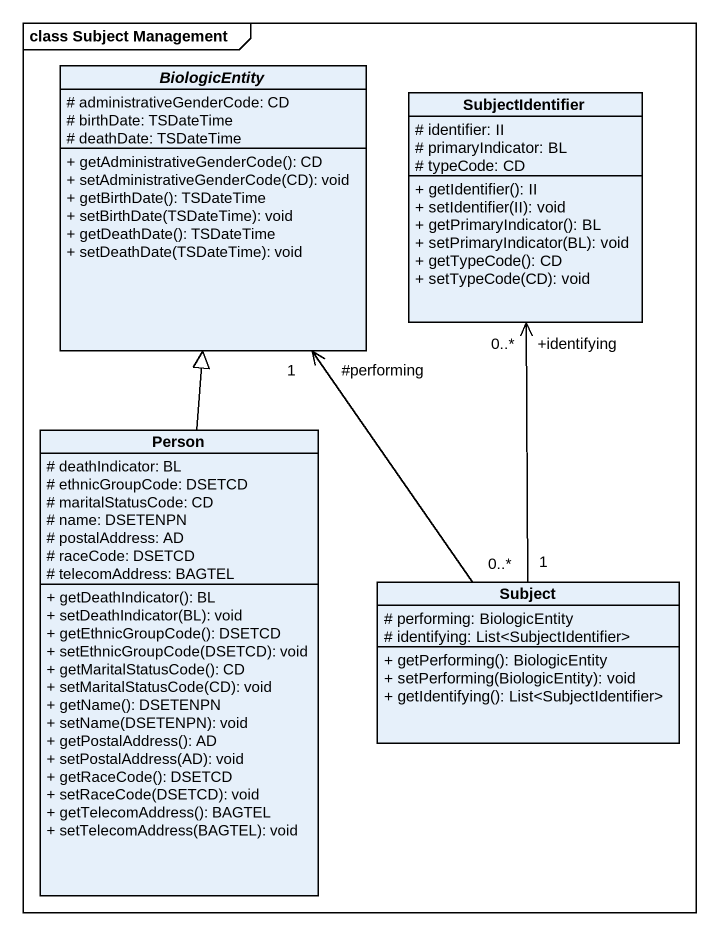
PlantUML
@startuml
mainframe class Subject Management
hide circle
hide empty members
skinparam classAttributeIconSize 0
abstract class BiologicEntity {
  # administrativeGenderCode: CD
  # birthDate: TSDateTime
  # deathDate: TSDateTime
  + getAdministrativeGenderCode(): CD
  + setAdministrativeGenderCode(CD): void
  + getBirthDate(): TSDateTime
  + setBirthDate(TSDateTime): void
  + getDeathDate(): TSDateTime
  + setDeathDate(TSDateTime): void
}
class SubjectIdentifier {
  # identifier: II
  # primaryIndicator: BL
  # typeCode: CD
  + getIdentifier(): II
  + setIdentifier(II): void
  + getPrimaryIndicator(): BL
  + setPrimaryIndicator(BL): void
  + getTypeCode(): CD
  + setTypeCode(CD): void
}
class "Person" as Person_ {
  # deathIndicator: BL
  # ethnicGroupCode: DSETCD
  # maritalStatusCode: CD
  # name: DSETENPN
  # postalAddress: AD
  # raceCode: DSETCD
  # telecomAddress: BAGTEL
  + getDeathIndicator(): BL
  + setDeathIndicator(BL): void
  + getEthnicGroupCode(): DSETCD
  + setEthnicGroupCode(DSETCD): void
  + getMaritalStatusCode(): CD
  + setMaritalStatusCode(CD): void
  + getName(): DSETENPN
  + setName(DSETENPN): void
  + getPostalAddress(): AD
  + setPostalAddress(AD): void
  + getRaceCode(): DSETCD
  + setRaceCode(DSETCD): void
  + getTelecomAddress(): BAGTEL
  + setTelecomAddress(BAGTEL): void
}
class Subject {
  # performing: BiologicEntity
  # identifying: List<SubjectIdentifier>
  + getPerforming(): BiologicEntity
  + setPerforming(BiologicEntity): void
  + getIdentifying(): List<SubjectIdentifier>
}
Person_ -up-|> BiologicEntity
Subject "0..*" -up-> "#performing\n1" BiologicEntity
Subject "1" -up-> "+identifying\n0..*" SubjectIdentifier
@enduml
